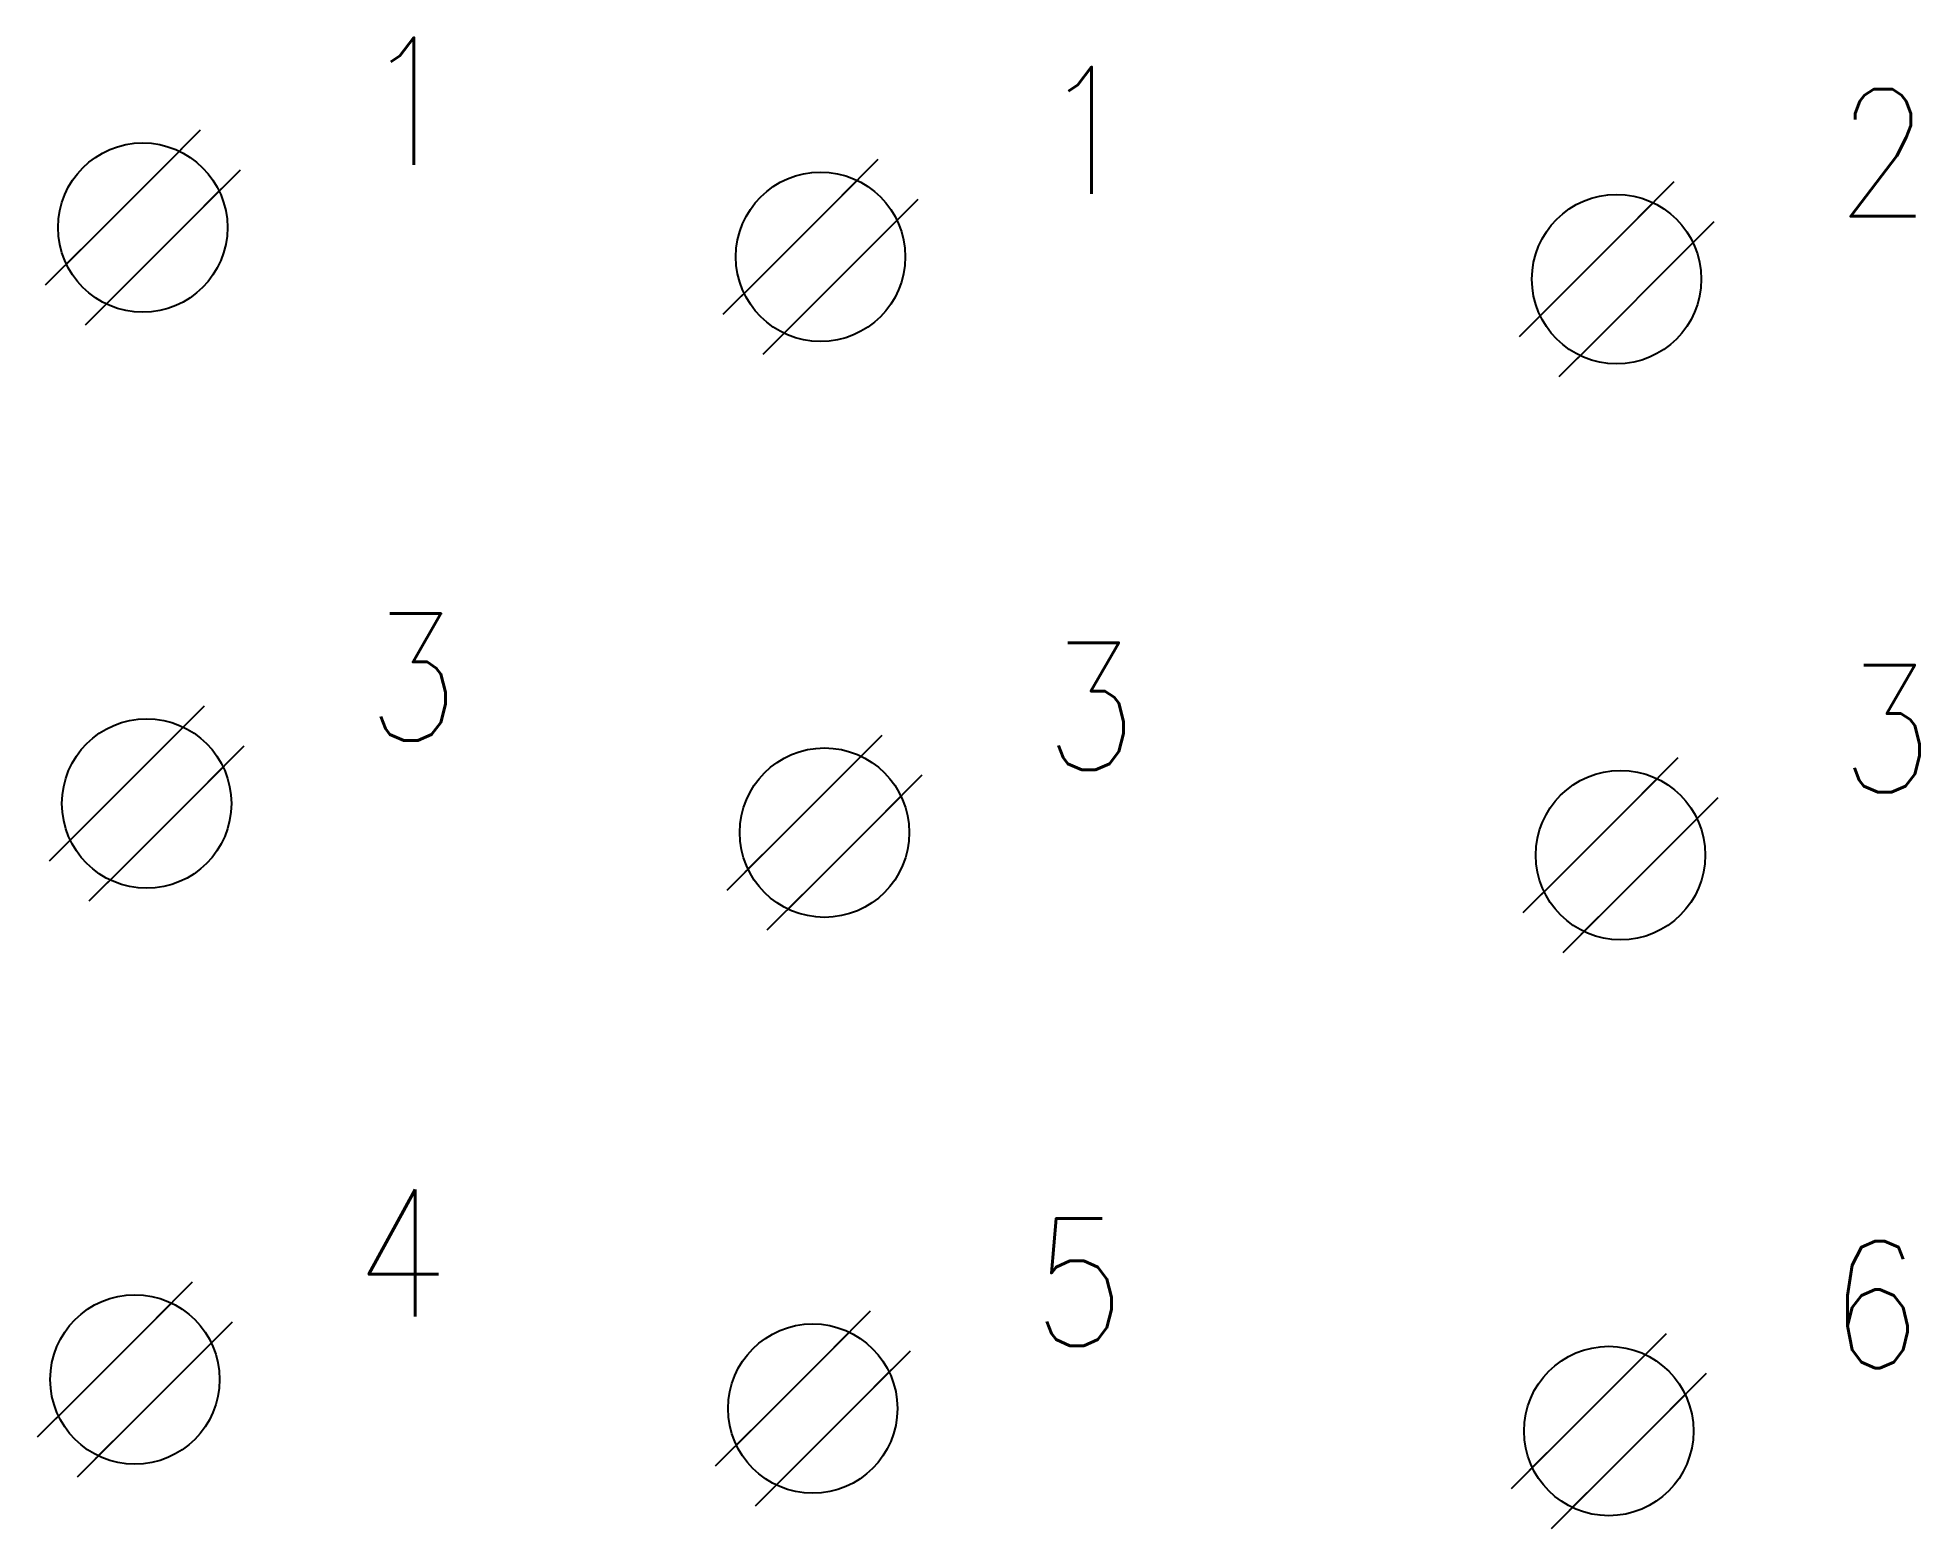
# Model space of a CAD drawing. Header units: millimetres. Extents: x 2416.93 to 2418.71, y 1666.6 to 1668.01.
import ezdxf

# ---------------------------------------------------------------- set-up
doc = ezdxf.new("R2010")
doc.units = ezdxf.units.MM
doc.set_wipeout_variables(frame=1)
doc.styles.add('ROMANS', font='ROMANS.SHX', dxfattribs={"width": 0.85})

# ---------------------------------------------------------------- blocks, each defined once
blk = doc.blocks.new('contactos')
at = {"color": 2, "style": 'ROMANS', "width": 0.85}
blk.add_attdef('CIRCUITO', (0.208, 0.0594), '', height=0.12, dxfattribs=at)
at = {"style": 'ROMANS', "width": 0.85, "flags": 1}
for tag, p in [('NOMBRE', (0.2138, -0.0993)), ('CARGA', (0.2138, -0.2664)), ('POLOS', (0.2138, -0.4281))]:
    blk.add_attdef(tag, p, '', height=0.1, dxfattribs=at)
at = {"lineweight": 0}
blk.add_wipeout([(-0.0218, 0.0815), (-0.0597, 0.0597), (-0.0815, 0.0218), (-0.0815, -0.0218), (-0.0597, -0.0597), (-0.0218, -0.0815), (0.0218, -0.0815), (0.0597, -0.0597), (0.0815, -0.0218), (0.0815, 0.0218), (0.0597, 0.0597), (0.0218, 0.0815)], dxfattribs=at)
at = {"color": 0}
for p, q in [((0.0542, 0.0919), (-0.0919, -0.0542)), ((0.0204, 0.0581), (0.0542, 0.0919)), ((0.0919, 0.0542), (-0.0542, -0.0919)), ((0.0581, 0.0204), (0.0919, 0.0542)), ((-0.0919, -0.0542), (-0.0581, -0.0204)), ((-0.0542, -0.0919), (-0.0204, -0.0581))]:
    blk.add_line(p, q, dxfattribs=at)
blk.add_circle((0, 0), 0.08, dxfattribs=at)
blk.add_circle((0, 0), 0.08, dxfattribs=at)

msp = doc.modelspace()

# ---------------------------------------------------------------- block references
at = {"color": 1}
for p, values in [((2417.0298, 1667.8332), {'CIRCUITO': '1'}), ((2417.6701, 1667.8056), {'CIRCUITO': '1'}), ((2418.4221, 1667.7845), {'CIRCUITO': '2'}), ((2417.0335, 1667.2893), {'CIRCUITO': '3'}), ((2417.6738, 1667.2618), {'CIRCUITO': '3'}), ((2418.4258, 1667.2406), {'CIRCUITO': '3'}), ((2417.0224, 1666.7454), {'CIRCUITO': '4'}), ((2417.6627, 1666.7179), {'CIRCUITO': '5'}), ((2418.4147, 1666.6967), {'CIRCUITO': '6'})]:
    msp.add_blockref('contactos', p, dxfattribs=at).add_auto_attribs(values)

doc.saveas('drawing.dxf')
